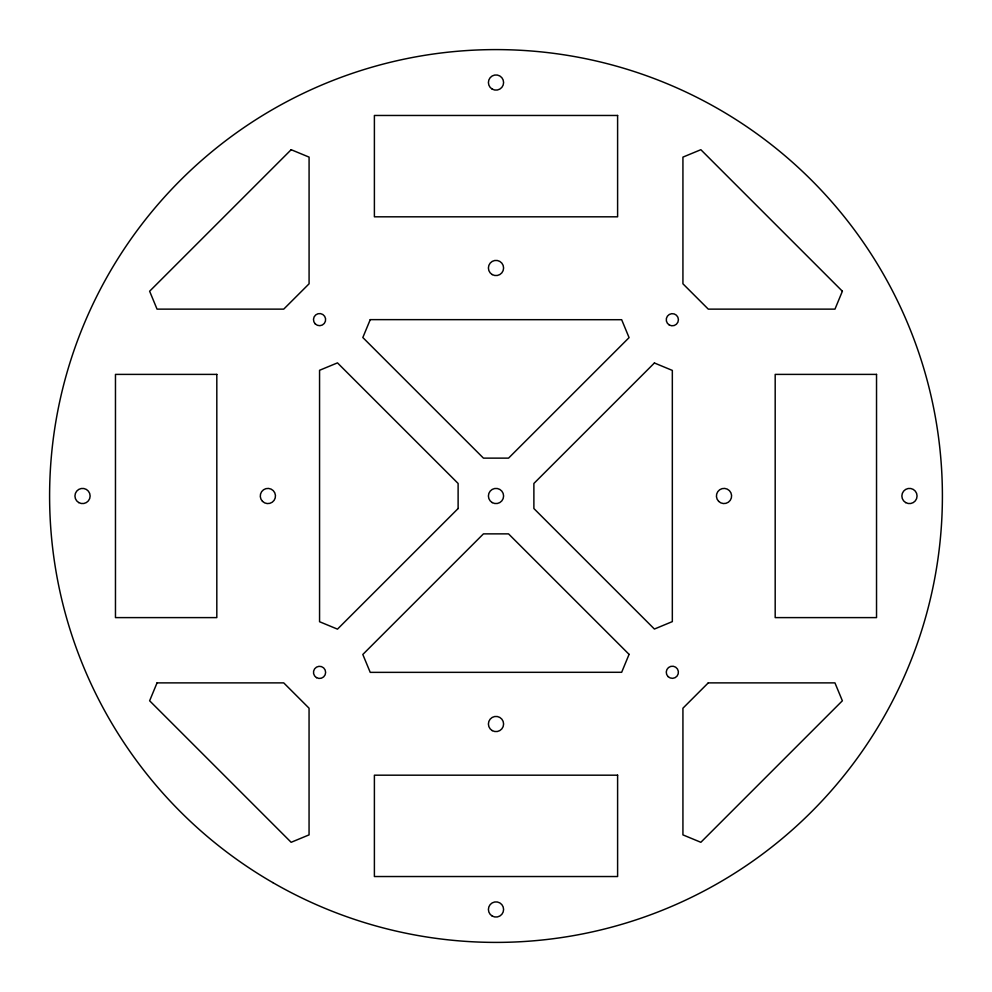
<?xml version="1.0" encoding="UTF-8"?>
<svg xmlns="http://www.w3.org/2000/svg" width="992" height="992" viewBox="0 0 992 992"><rect width="100%" height="100%" fill="white"/><g stroke="black" fill="none" stroke-linecap="round" stroke-linejoin="round"><path stroke-width="1.49" d="M157.046 682.88L149.631 700.786L291.14 842.295L309.058 834.88L309.058 708.201L283.724 682.88L157.046 682.88M370.252 319.635L362.824 337.528L483.451 458.13L508.549 458.13L629.077 337.627L621.662 319.709L370.252 319.635M629.077 654.36L621.662 672.291L370.227 672.365L362.812 654.472L483.451 533.87L508.536 533.87L629.077 654.36M842.382 291.226L834.966 309.132L708.288 309.132L682.93 283.799L682.93 157.12L700.848 149.705L842.382 291.226M291.164 149.705L149.631 291.226L157.046 309.132L283.724 309.132L309.082 283.799L309.082 157.12L291.164 149.705M458.118 508.536L337.478 629.139L319.56 621.724L319.56 370.289L337.478 362.874L458.118 483.464L458.118 508.536M654.41 362.985L533.882 483.464L533.882 508.536L654.41 629.04L672.328 621.612L672.328 370.413L654.41 362.985M708.263 682.88L682.93 708.201L682.93 834.88L700.848 842.295L842.369 700.786L834.942 682.88L708.263 682.88M617.607 115.469L374.393 115.469L374.393 216.814L617.607 216.814L617.607 115.469M216.814 374.393L115.469 374.393L115.469 617.607L216.814 617.607L216.814 374.393M876.531 374.393L775.186 374.393L775.186 617.607L876.531 617.607L876.531 374.393M617.607 775.186L374.393 775.186L374.393 876.531L617.607 876.531L617.607 775.186M272.8 882.595A446.4 446.4 0 0 0 942.4 496A446.4 446.4 0 0 0 272.8 109.405A446.4 446.4 0 0 0 272.8 882.595M905.659 502.584A7.601 7.601 0 0 0 917.067 496A7.601 7.601 0 0 0 905.659 489.416A7.601 7.601 0 0 0 905.659 502.584M492.206 89.119A7.601 7.601 0 0 0 503.601 82.534A7.601 7.601 0 0 0 492.206 75.95A7.601 7.601 0 0 0 492.206 89.119M492.206 916.05A7.601 7.601 0 0 0 503.601 909.466A7.601 7.601 0 0 0 492.206 902.881A7.601 7.601 0 0 0 492.206 916.05M78.74 502.584A7.601 7.601 0 0 0 90.136 496A7.601 7.601 0 0 0 78.74 489.416A7.601 7.601 0 0 0 78.74 502.584M492.206 502.584A7.601 7.601 0 0 0 503.601 496A7.601 7.601 0 0 0 492.206 489.416A7.601 7.601 0 0 0 492.206 502.584M669.29 324.992A6.076 6.076 0 0 0 678.416 319.722A6.076 6.076 0 0 0 669.29 314.464A6.076 6.076 0 0 0 669.29 324.992M315.258 323.913A6.076 6.076 0 0 0 325.426 321.185A6.076 6.076 0 0 0 317.986 313.745A6.076 6.076 0 0 0 315.258 323.913M316.51 677.648A6.076 6.076 0 0 0 325.636 672.39A6.076 6.076 0 0 0 316.522 667.12A6.076 6.076 0 0 0 316.51 677.648M668.038 676.569A6.076 6.076 0 0 0 678.206 673.841A6.076 6.076 0 0 0 670.753 666.401A6.076 6.076 0 0 0 668.038 676.569M262.496 501.369A7.601 7.601 0 0 0 275.218 497.972A7.601 7.601 0 0 0 265.906 488.659A7.601 7.601 0 0 0 262.496 501.369M492.206 730.596A7.601 7.601 0 0 0 503.601 724.011A7.601 7.601 0 0 0 492.206 717.427A7.601 7.601 0 0 0 492.206 730.596M718.642 501.357A7.601 7.601 0 0 0 731.352 497.959A7.601 7.601 0 0 0 722.052 488.647A7.601 7.601 0 0 0 718.642 501.357M492.206 274.573A7.601 7.601 0 0 0 503.601 267.989A7.601 7.601 0 0 0 492.206 261.404A7.601 7.601 0 0 0 492.206 274.573"/></g></svg>
